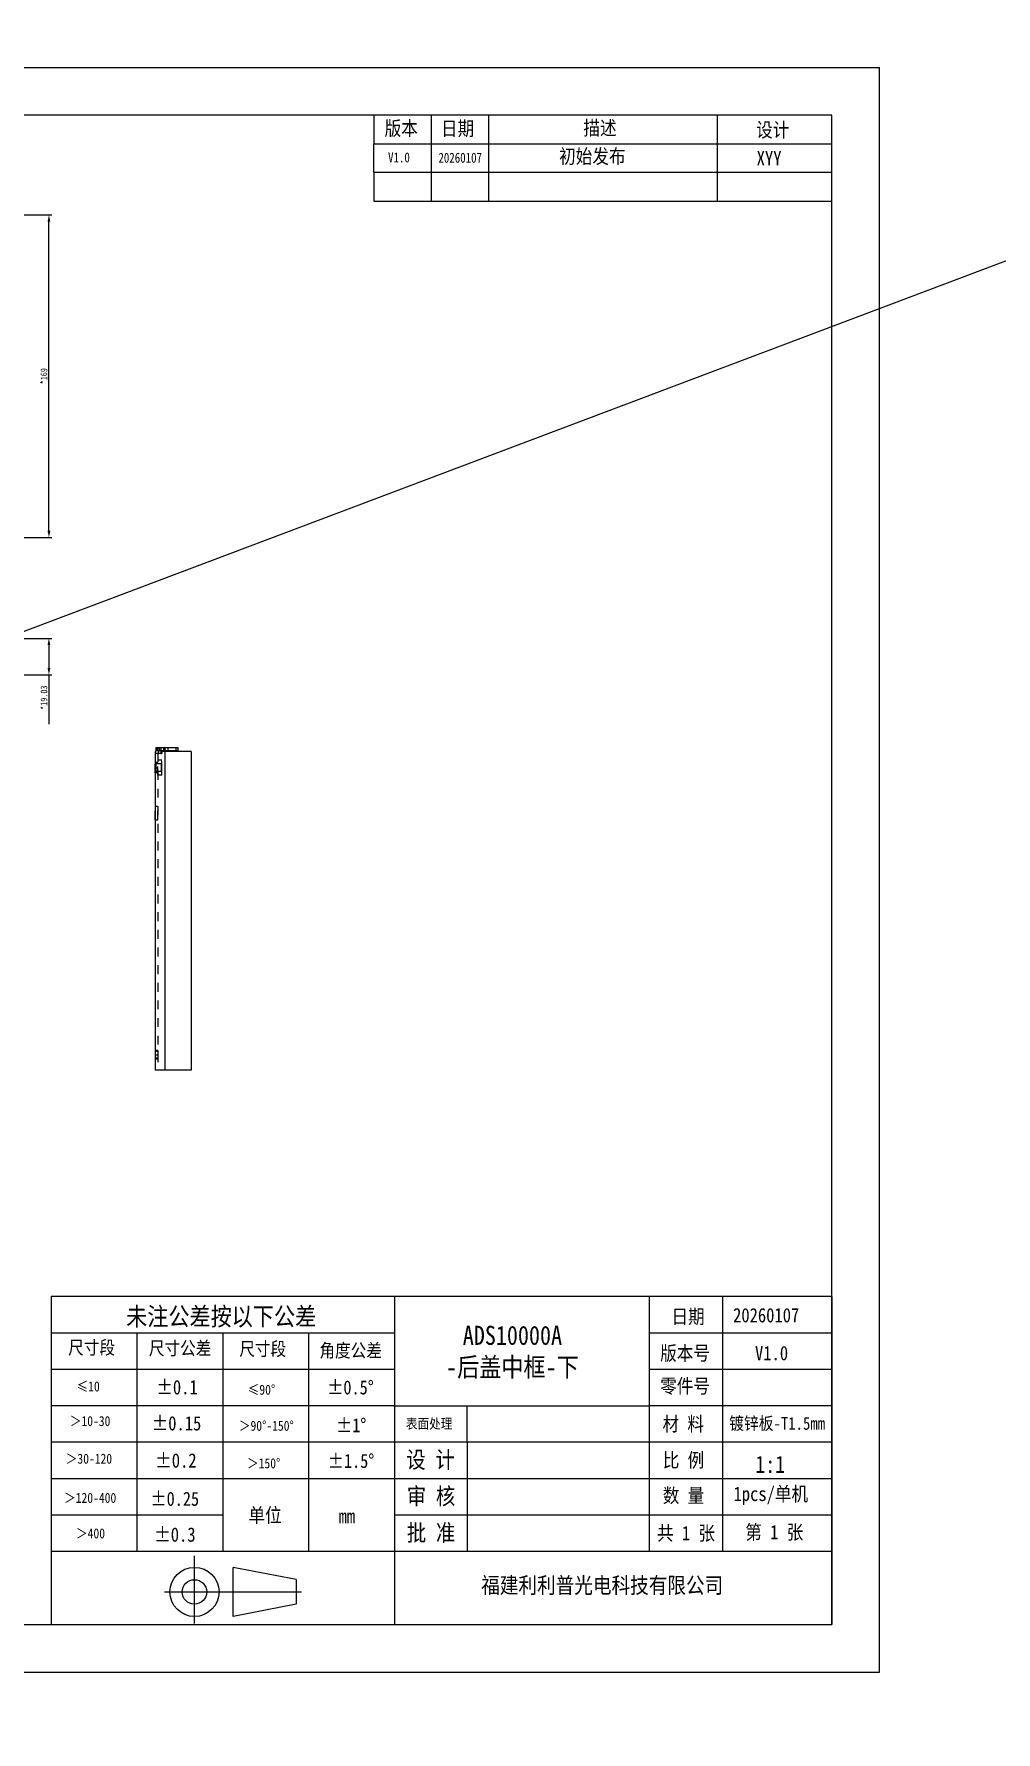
# Model space of a CAD drawing. Header units: millimetres. Extents: x -177 to 18421, y -5017 to 3255.
# Drawn here: x 8777 to 9282, y 1081 to 1971 of the extents above; entities that cross this region are included whole.
import ezdxf

# ---------------------------------------------------------------- set-up
doc = ezdxf.new("R2010")
doc.units = ezdxf.units.MM
doc.header["$LTSCALE"] = 46.255
doc.header["$PDMODE"] = 3
doc.header["$PDSIZE"] = 8
doc.linetypes.add('HIDDEN', pattern=[0.2, 0.1, -0.1])
doc.layers.get('0').update_dxf_attribs({"linetype": 'CONTINUOUS'})
doc.layers.get('Defpoints').update_dxf_attribs({"linetype": 'CONTINUOUS'})
doc.layers.add('02___PRT_ALL_AXES', color=7, linetype='CONTINUOUS')
doc.layers.add('DEFAULT_2', color=8, linetype='HIDDEN')
doc.styles.get("Standard").update_dxf_attribs({"font": 'txt', "width": 0.85})
doc.styles.add('TEXTSTYLE_1', font='gdt', dxfattribs={"width": 0.8})
doc.dimstyles.new('DIMSTYLE_1', dxfattribs={"dimtxt": 3.5, "dimasz": 3.5, "dimexe": 1.5, "dimexo": 1, "dimgap": 0.875, "dimtad": 1, "dimdsep": 46, "dimtxsty": 'Standard', "dimblk": '_FILLED', "dimcen": 0.09, "dimadec": 0, "dimazin": 0, "dimtp": 0.01, "dimtm": 0.01, "dimtfac": 1, "dimtofl": 0, "dimtmove": 0, "dimatfit": 3, "dimldrblk": '_FILLED', "dimfxl": 0, "dimtolj": 1, "dimarcsym": 0})

# ---------------------------------------------------------------- blocks, each defined once
blk = doc.blocks.new('_FILLED')
at = {"color": 0, "linetype": 'ByBlock'}
blk.add_solid([(0, 0), (-1, 0.21), (-1, -0.21)], dxfattribs=at)
blk = doc.blocks.new('*D117')
at = {"color": 0, "linetype": 'Continuous', "lineweight": -2, "transparency": 16777216}
for p, q in [((8769.42, 1653.76), (8786.75, 1653.76)), ((8785.25, 1650.26), (8785.25, 1638.23)), ((8764.22, 1634.73), (8786.75, 1634.73)), ((8785.25, 1634.73), (8785.25, 1608.75))]:
    blk.add_line(p, q, dxfattribs=at)
at = {"layer": 'Defpoints', "color": 0, "linetype": 'Continuous', "transparency": 16777216}
for p in [(8768.42, 1653.76), (8785.25, 1653.76), (8763.22, 1634.73)]:
    blk.add_point(p, dxfattribs=at)
at = {"color": 0, "linetype": 'Continuous', "lineweight": -2, "transparency": 16777216, "xscale": 3.5, "yscale": 3.5, "zscale": 3.5}
for p, rotation in [((8785.25, 1653.76), 90), ((8785.25, 1634.73), 270)]:
    blk.add_blockref('_FILLED', p, dxfattribs=dict(at, rotation=rotation))
at = {"color": 0, "linetype": 'Continuous', "transparency": 16777216, "insert": (8780.87, 1629.07), "char_height": 3.5, "width": 25.5, "attachment_point": 3, "rotation": 90}
blk.add_mtext('\\A1;*19.03', dxfattribs=at)
blk = doc.blocks.new('*D118')
at = {"color": 0, "linetype": 'Continuous', "lineweight": -2, "transparency": 16777216}
for p, q in [((8764.22, 1875.67), (8786.75, 1875.67)), ((8785.25, 1710.17), (8785.25, 1872.17)), ((8753.92, 1706.67), (8786.75, 1706.67))]:
    blk.add_line(p, q, dxfattribs=at)
at = {"layer": 'Defpoints', "color": 0, "linetype": 'Continuous', "transparency": 16777216}
for p in [(8763.22, 1875.67), (8785.25, 1875.67), (8752.92, 1706.67)]:
    blk.add_point(p, dxfattribs=at)
at = {"color": 0, "linetype": 'Continuous', "lineweight": -2, "transparency": 16777216, "xscale": 3.5, "yscale": 3.5, "zscale": 3.5}
for p, rotation in [((8785.25, 1875.67), 90), ((8785.25, 1706.67), 270)]:
    blk.add_blockref('_FILLED', p, dxfattribs=dict(at, rotation=rotation))
at = {"color": 0, "linetype": 'Continuous', "transparency": 16777216, "insert": (8780.87, 1791.17), "char_height": 3.5, "width": 17, "attachment_point": 2, "rotation": 90}
blk.add_mtext('\\A1;*169', dxfattribs=at)

msp = doc.modelspace()

# ---------------------------------------------------------------- linework, layer by layer
for p, q in [((11895.066, 2835.974), (3572.303, -305.175)), ((8985.576, 1927.998), (8985.576, 1882.998)), ((9015.576, 1927.998), (9015.576, 1882.998)), ((9135.576, 1927.998), (9135.576, 1882.998)), ((9195.576, 1308.799), (8786.38, 1308.799)), ((8786.38, 1308.799), (8786.38, 1136.998)), ((8966.38, 1308.799), (8966.38, 1136.998)), ((9099.94, 1308.799), (9099.94, 1175.176)), ((9138.309, 1308.799), (9138.309, 1175.812)), ((9195.576, 1308.799), (9195.576, 1136.998)), ((8966.38, 1289.71), (8786.38, 1289.71)), ((8831.38, 1289.71), (8831.38, 1175.202)), ((8876.38, 1289.71), (8876.38, 1175.202)), ((8921.38, 1289.71), (8921.38, 1175.202)), ((9195.576, 1289.71), (9099.94, 1289.71)), ((8966.38, 1270.621), (8786.38, 1270.621)), ((9195.576, 1270.621), (9099.94, 1270.621)), ((8966.38, 1251.532), (8786.38, 1251.532)), ((8966.38, 1251.532), (9099.94, 1251.532)), ((9004.558, 1232.443), (9004.558, 1251.532)), ((9195.576, 1251.532), (9099.94, 1251.532)), ((8966.38, 1232.443), (8786.38, 1232.443)), ((9195.576, 1232.443), (8966.38, 1232.443)), ((9004.558, 1232.443), (9004.558, 1175.176)), ((9195.576, 1213.354), (8786.38, 1213.354)), ((8876.38, 1194.291), (8786.38, 1194.291)), ((9195.576, 1194.265), (8966.38, 1194.265)), ((8966.38, 1175.202), (8786.38, 1175.202)), ((9195.576, 1175.176), (8966.38, 1175.176)), ((8914.814, 1160.445), (8881.738, 1166.88)), ((8914.814, 1160.445), (8914.814, 1147.574)), ((8914.814, 1147.574), (8881.738, 1141.139)), ((8786.38, 1136.998), (9195.576, 1136.998))]:
    msp.add_line(p, q)
at = {"color": 7, "linetype": 'Continuous'}
for p, q in [((8031.576, 1952.998), (9220.576, 1952.998)), ((9220.576, 1111.998), (9220.576, 1952.998)), ((8841.349, 1596.498), (8841.349, 1594.998)), ((8841.349, 1594.998), (8852.849, 1594.998)), ((8846.049, 1596.498), (8846.049, 1594.998)), ((8851.849, 1596.498), (8851.849, 1594.998)), ((8852.849, 1596.498), (8852.849, 1594.998)), ((8031.576, 1111.998), (9220.576, 1111.998))]:
    msp.add_line(p, q, dxfattribs=at)
at = {"color": 3, "linetype": 'Continuous'}
for p, q in [((8840.849, 1593.498), (8840.849, 1427.498)), ((8843.849, 1593.498), (8840.849, 1593.498)), ((8841.349, 1596.498), (8852.849, 1596.498)), ((8843.849, 1594.498), (8843.849, 1593.498)), ((8859.883, 1594.498), (8843.849, 1594.498)), ((8846.049, 1594.498), (8846.049, 1427.498)), ((8859.883, 1594.498), (8859.883, 1427.498)), ((8859.883, 1427.498), (8840.849, 1427.498))]:
    msp.add_line(p, q, dxfattribs=at)
at = {"lineweight": -3}
for p, q in [((8861.528, 1137.559), (8861.528, 1172.911)), ((8881.738, 1141.139), (8881.738, 1166.88)), ((8845.818, 1154.009), (8917.604, 1154.009))]:
    msp.add_line(p, q, dxfattribs=at)
at = {"color": 7, "linetype": 'Continuous'}
msp.add_lwpolyline([(8056.576, 1136.998), (9195.576, 1136.998), (9195.576, 1927.998), (8056.576, 1927.998)], close=True, dxfattribs=at)
for points in [[(9195.576, 1897.998), (8955.576, 1897.998), (8955.576, 1882.998), (9195.576, 1882.998), (9195.576, 1927.998), (8955.576, 1927.998), (8955.576, 1912.998)], [(8955.576, 1897.998), (8955.576, 1912.998), (9195.576, 1912.998)]]:
    msp.add_lwpolyline(points)
at = {"lineweight": -3}
for radius in [12.871, 6.435]:
    msp.add_circle((8861.528, 1154.009), radius, dxfattribs=at)
at = {"color": 3, "linetype": 'Continuous'}
msp.add_arc((8843.849, 1593.498), 3, 148.125227, 180, dxfattribs=at)
at = {"color": 7, "linetype": 'Continuous'}
msp.add_arc((8843.849, 1593.498), 1.5, 101.462832, 180, dxfattribs=at)
at = {"layer": '02___PRT_ALL_AXES', "color": 8, "linetype": 'HIDDEN'}
for p, q in [((8843.099, 1596.498), (8843.099, 1594.998)), ((8843.099, 1596.498), (8847.599, 1596.498)), ((8843.099, 1594.998), (8847.599, 1594.998)), ((8845.349, 1596.498), (8845.349, 1594.998)), ((8847.599, 1596.498), (8847.599, 1594.998)), ((8840.849, 1588.698), (8840.849, 1583.298)), ((8842.349, 1588.698), (8840.849, 1588.698)), ((8840.849, 1585.998), (8842.349, 1585.998)), ((8840.979, 1583.308), (8840.979, 1588.688)), ((8841.109, 1588.688), (8840.979, 1588.688)), ((8844.049, 1587.998), (8840.979, 1587.998)), ((8841.109, 1588.688), (8841.109, 1583.308)), ((8841.499, 1588.488), (8841.109, 1588.688)), ((8841.499, 1583.308), (8841.499, 1588.688)), ((8842.349, 1588.688), (8841.499, 1588.688)), ((8842.349, 1582.023), (8842.349, 1589.973)), ((8844.349, 1589.973), (8842.349, 1589.973)), ((8844.349, 1582.023), (8844.349, 1585.998)), ((8842.349, 1583.298), (8840.849, 1583.298)), ((8844.049, 1583.998), (8840.979, 1583.998)), ((8841.109, 1583.308), (8840.979, 1583.308)), ((8841.499, 1583.508), (8841.109, 1583.308)), ((8842.349, 1583.308), (8841.499, 1583.308)), ((8844.349, 1582.023), (8842.349, 1582.023)), ((8840.849, 1558.698), (8840.849, 1565.898)), ((8840.849, 1565.898), (8842.349, 1565.898)), ((8840.849, 1558.698), (8842.349, 1558.698)), ((8842.349, 1558.698), (8842.349, 1565.898)), ((8840.849, 1437.748), (8840.849, 1433.248)), ((8842.349, 1437.748), (8840.849, 1437.748)), ((8842.349, 1437.248), (8840.849, 1437.248)), ((8840.849, 1435.498), (8842.349, 1435.498)), ((8842.349, 1433.748), (8840.849, 1433.748)), ((8842.349, 1433.248), (8840.849, 1433.248)), ((8842.349, 1437.748), (8842.349, 1433.248))]:
    msp.add_line(p, q, dxfattribs=at)
at = {"layer": 'DEFAULT_2', "color": 8, "linetype": 'HIDDEN'}
for p, q in [((8842.349, 1594.998), (8842.349, 1596.498)), ((8842.349, 1593.498), (8842.349, 1427.498)), ((8843.849, 1596.498), (8843.849, 1594.998)), ((8843.849, 1593.498), (8844.483, 1593.498)), ((8844.483, 1594.498), (8844.483, 1593.498)), ((8844.049, 1587.998), (8844.349, 1588.298)), ((8844.049, 1587.998), (8844.049, 1583.998)), ((8844.299, 1589.216), (8844.299, 1586.69)), ((8844.349, 1589.216), (8844.299, 1589.216)), ((8844.349, 1589.138), (8844.299, 1589.138)), ((8844.349, 1588.931), (8844.299, 1588.931)), ((8844.349, 1588.917), (8844.299, 1588.917)), ((8844.349, 1588.854), (8844.299, 1588.854)), ((8844.349, 1588.752), (8844.299, 1588.752)), ((8844.349, 1588.718), (8844.299, 1588.718)), ((8844.349, 1588.663), (8844.299, 1588.663)), ((8844.349, 1588.66), (8844.299, 1588.66)), ((8844.349, 1588.627), (8844.299, 1588.627)), ((8844.349, 1588.613), (8844.299, 1588.613)), ((8844.349, 1588.58), (8844.299, 1588.58)), ((8844.349, 1588.553), (8844.299, 1588.553)), ((8844.349, 1588.524), (8844.299, 1588.524)), ((8844.349, 1588.514), (8844.299, 1588.514)), ((8844.349, 1588.458), (8844.299, 1588.458)), ((8844.349, 1588.456), (8844.299, 1588.456)), ((8844.349, 1588.451), (8844.299, 1588.451)), ((8844.349, 1588.402), (8844.299, 1588.402)), ((8844.349, 1588.397), (8844.299, 1588.397)), ((8844.349, 1588.391), (8844.299, 1588.391)), ((8844.349, 1588.39), (8844.299, 1588.39)), ((8844.349, 1588.37), (8844.299, 1588.37)), ((8844.349, 1588.356), (8844.299, 1588.356)), ((8844.349, 1588.35), (8844.299, 1588.35)), ((8844.349, 1588.347), (8844.299, 1588.347)), ((8844.349, 1588.327), (8844.299, 1588.327)), ((8844.349, 1588.323), (8844.299, 1588.323)), ((8844.349, 1588.295), (8844.299, 1588.295)), ((8844.349, 1588.292), (8844.299, 1588.292)), ((8844.349, 1588.286), (8844.299, 1588.286)), ((8844.349, 1588.283), (8844.299, 1588.283)), ((8844.349, 1588.258), (8844.299, 1588.258)), ((8844.349, 1588.257), (8844.299, 1588.257)), ((8844.349, 1588.211), (8844.299, 1588.211)), ((8844.349, 1588.18), (8844.299, 1588.18)), ((8844.349, 1588.118), (8844.299, 1588.118)), ((8844.349, 1588.108), (8844.299, 1588.108)), ((8844.349, 1588.046), (8844.299, 1588.046)), ((8844.349, 1587.871), (8844.299, 1587.871)), ((8844.349, 1587.817), (8844.299, 1587.817)), ((8844.349, 1587.798), (8844.299, 1587.798)), ((8844.349, 1587.783), (8844.299, 1587.783)), ((8844.349, 1587.755), (8844.299, 1587.755)), ((8844.349, 1587.721), (8844.299, 1587.721)), ((8844.349, 1587.688), (8844.299, 1587.688)), ((8844.349, 1587.527), (8844.299, 1587.527)), ((8844.349, 1587.441), (8844.299, 1587.441)), ((8844.349, 1587.435), (8844.299, 1587.435)), ((8844.349, 1587.396), (8844.299, 1587.396)), ((8844.349, 1587.386), (8844.299, 1587.386)), ((8844.349, 1587.282), (8844.299, 1587.282)), ((8844.349, 1587.27), (8844.299, 1587.27)), ((8844.349, 1587.199), (8844.299, 1587.199)), ((8844.349, 1586.979), (8844.299, 1586.979)), ((8844.349, 1586.934), (8844.299, 1586.934)), ((8844.349, 1586.886), (8844.299, 1586.886)), ((8844.349, 1586.86), (8844.299, 1586.86)), ((8844.349, 1586.83), (8844.299, 1586.83)), ((8844.349, 1586.716), (8844.299, 1586.716)), ((8844.349, 1586.69), (8844.299, 1586.69)), ((8844.299, 1586.519), (8844.299, 1586.054)), ((8844.349, 1586.519), (8844.299, 1586.519)), ((8844.349, 1586.511), (8844.299, 1586.511)), ((8844.349, 1586.501), (8844.299, 1586.501)), ((8844.349, 1586.479), (8844.299, 1586.479)), ((8844.349, 1586.458), (8844.299, 1586.458)), ((8844.349, 1586.443), (8844.299, 1586.443)), ((8844.349, 1586.44), (8844.299, 1586.44)), ((8844.349, 1586.438), (8844.299, 1586.438)), ((8844.349, 1586.423), (8844.299, 1586.423)), ((8844.349, 1586.411), (8844.299, 1586.411)), ((8844.349, 1586.408), (8844.299, 1586.408)), ((8844.349, 1586.389), (8844.299, 1586.389)), ((8844.349, 1586.379), (8844.299, 1586.379)), ((8844.349, 1586.37), (8844.299, 1586.37)), ((8844.349, 1586.367), (8844.299, 1586.367)), ((8844.349, 1586.366), (8844.299, 1586.366)), ((8844.349, 1586.351), (8844.299, 1586.351)), ((8844.349, 1586.35), (8844.299, 1586.35)), ((8844.349, 1586.34), (8844.299, 1586.34)), ((8844.349, 1586.324), (8844.299, 1586.324)), ((8844.349, 1586.322), (8844.299, 1586.322)), ((8844.349, 1586.316), (8844.299, 1586.316)), ((8844.349, 1586.306), (8844.299, 1586.306)), ((8844.349, 1586.283), (8844.299, 1586.283)), ((8844.349, 1586.26), (8844.299, 1586.26)), ((8844.349, 1586.249), (8844.299, 1586.249)), ((8844.349, 1586.241), (8844.299, 1586.241)), ((8844.349, 1586.231), (8844.299, 1586.231)), ((8844.349, 1586.208), (8844.299, 1586.208)), ((8844.349, 1586.198), (8844.299, 1586.198)), ((8844.349, 1586.192), (8844.299, 1586.192)), ((8844.349, 1586.189), (8844.299, 1586.189)), ((8844.349, 1586.187), (8844.299, 1586.187)), ((8844.349, 1586.172), (8844.299, 1586.172)), ((8844.349, 1586.151), (8844.299, 1586.151)), ((8844.349, 1586.15), (8844.299, 1586.15)), ((8844.349, 1586.147), (8844.299, 1586.147)), ((8844.349, 1586.138), (8844.299, 1586.138)), ((8844.349, 1586.136), (8844.299, 1586.136)), ((8844.349, 1586.134), (8844.299, 1586.134)), ((8844.349, 1586.131), (8844.299, 1586.131)), ((8844.349, 1586.129), (8844.299, 1586.129)), ((8844.349, 1586.119), (8844.299, 1586.119)), ((8844.349, 1586.103), (8844.299, 1586.103)), ((8844.349, 1586.08), (8844.299, 1586.08)), ((8844.349, 1586.074), (8844.299, 1586.074)), ((8844.349, 1586.061), (8844.299, 1586.061)), ((8844.349, 1586.06), (8844.299, 1586.06)), ((8844.349, 1586.055), (8844.299, 1586.055)), ((8844.349, 1586.054), (8844.299, 1586.054)), ((8844.349, 1583.698), (8844.349, 1589.973)), ((8844.049, 1583.998), (8844.349, 1583.698))]:
    msp.add_line(p, q, dxfattribs=at)
for radius, end in [(3, 148.125227), (1.5, 101.462832)]:
    msp.add_arc((8843.849, 1593.498), radius, 90, end, dxfattribs=at)

# ---------------------------------------------------------------- texts
at = {"lineweight": -3, "attachment_point": 5}
for s, insert, char_height, width in [('{\\fSimSun|b0|i0|c134|p54;版本}', (8969.916, 1920.686), 7.5163, 32.26492), ('{\\fSimSun|b0|i0|c134|p54;日期}', (8999.468, 1920.581), 7.5163, 32.26492), ('{\\fSimSun|b0|i0|c134|p54;描述}', (9074.076, 1920.89), 7.5163, 32.26492), ('{\\fSimSun|b0|i0|c134|p54;设计}', (9164.658, 1919.875), 7.5163, 32.26492), ('{\\fSimSun|b0|i0|c134|p54;初始发布}', (9070.085, 1905.995), 7.5163, 49.01933), ('{\\fSimSun|b0|i0|c134|p54;XYY}', (9162.741, 1905.443), 7.5163, 32.26492), ('{\\fSimSun|b0|i0|c134|p54;尺寸段}', (8807.603, 1281.692), 7.05878, 63.16955), ('{\\fSimSun|b0|i0|c134|p54;尺寸公差}', (8854.017, 1281.349), 7.05878, 63.16955), ('{\\fSimSun|b0|i0|c134|p54;尺寸段}', (8897.337, 1281.005), 7.05878, 63.16955), ('{\\fSimSun|b0|i0|c134|p54;角度公差}', (8943.408, 1280.146), 7.05878, 63.16955), ('{\\fSimSun|b0|i0|c134|p54;≤10}', (8805.832, 1261.622), 5.25, 20.4485), ('{\\fSimSun|b0|i0|c0|p54;%%P\\fSimSun|b0|i0|c134|p54;0.1}', (8852.398, 1261.259), 7.5, 40.66211), ('{\\fSimSun|b0|i0|c0|p54;%%P\\fSimSun|b0|i0|c134|p54;0.5\\fSimSun|b0|i0|c0|p54;%%D}', (8943.299, 1261.155), 7.35, 40.66211), ('{\\fSimSun|b0|i0|c134|p54;≤90°}', (8896.663, 1259.926), 5.25, 61.41484), ('{\\fSimSun|b0|i0|c134|p54;＞10-30}', (8806.832, 1243.534), 5.25, 32.56221), ('{\\fSimSun|b0|i0|c0|p54;%%P\\fSimSun|b0|i0|c134|p54;0.15}', (8852.109, 1242.344), 7.5, 40.66211), ('{\\fSimSun|b0|i0|c134|p54;＞90°-150°}', (8899.211, 1241.056), 5.25, 42.83625), ('{\\fSimSun|b0|i0|c0|p54;%%P\\fSimSun|b0|i0|c134|p54;1\\fSimSun|b0|i0|c0|p54;%%D}', (8943.671, 1241.379), 7.35, 40.66211), ('{\\fSimSun|b0|i0|c134|p54;＞30-120}', (8806.23, 1223.813), 5.25, 38.82128), ('{\\fSimSun|b0|i0|c0|p54;%%P\\fSimSun|b0|i0|c134|p54;0.2}', (8851.802, 1222.851), 7.5, 40.66211), ('{\\fSimSun|b0|i0|c134|p54;＞150°}', (8897.806, 1221.404), 5.25, 61.41484), ('{\\fSimSun|b0|i0|c0|p54;%%P\\fSimSun|b0|i0|c134|p54;1.5\\fSimSun|b0|i0|c0|p54;%%D}', (8943.604, 1222.631), 7.35, 40.66211), ('{\\fSimSun|b0|i0|c134|p54;＞120-400}', (8806.866, 1203.283), 5.25, 38.60023), ('{\\fSimSun|b0|i0|c0|p54;%%P\\fSimSun|b0|i0|c134|p54;0.25}', (8851.198, 1202.769), 7.35, 40.66211), ('{\\fSimSun|b0|i0|c134|p54;＞400}', (8807.048, 1184.648), 5.25, 61.41484), ('{\\fSimSun|b0|i0|c0|p54;%%P\\fSimSun|b0|i0|c134|p54;0.3}', (8851.282, 1184.024), 7.5, 40.66211)]:
    msp.add_mtext(s, dxfattribs=dict(at, insert=insert, char_height=char_height, width=width))
at = {"insert": (8963.01, 1908.48), "char_height": 5.25, "width": 18.95171, "attachment_point": 1, "style": 'TEXTSTYLE_1'}
msp.add_mtext('{\\fSimSun|b0|i0|c0|p2;V1.0}', dxfattribs=at)
at = {"color": 0, "insert": (8989.4, 1908.321), "char_height": 5.25, "width": 28.21107, "attachment_point": 1, "style": 'TEXTSTYLE_1'}
msp.add_mtext('{\\fSimSun|b0|i0|c134|p54;20260107}', dxfattribs=at)
for s, insert, char_height, width, attachment_point in [('{\\f宋体|b0|i0|c134|p54;未注公差按以下公差}', (8875.537, 1297.855), 9.5445, 169.57989, 5), ('{\\fSimSun|b0|i0|c134|p54;日期}', (9120.252, 1297.926), 7.5, 56.7, 5), ('{\\fSimSun|b0|i0|c0|p54;202\\fSimSun|b0|i0|c134|p54;60107}', (9143.861, 1302.809), 7.5, 47.64523, 1), ('{\\fSimSun|b0|i0|c134|p54;ADS10000A\\P-后盖中框-下}', (9028.197, 1279.617), 10, 104.15153, 5), ('{\\fSimSun|b0|i0|c134|p54;版本号}', (9118.702, 1278.73), 7.5, 56.7, 5), ('{\\fSimSun|b0|i0|c0|p2;V\\fSimSun|b0|i0|c134|p2;1.0}', (9155.359, 1282.933), 7.5, 47.64523, 1), ('{\\fSimSun|b0|i0|c134|p54;零件号}', (9118.701, 1261.508), 7.5, 57.267, 5), ('{\\fSimSun|b0|i0|c134|p54;材 料}', (9117.753, 1241.67), 7.5, 57.267, 5), ('{\\fSimSun|b0|i0|c134|p54;镀锌板-T1.5mm}', (9166.944, 1241.981), 6.6813, 57.267, 5), ('{\\fSimSun|b0|i0|c134|p54;表面处理}', (8984.556, 1241.918), 5.25, 37.6936, 5), ('{\\fSimSun|b0|i0|c134|p54;设 计}', (8985.275, 1222.817), 8.78094, 37.6936, 5), ('{\\fSimSun|b0|i0|c134|p54;比 例}', (9117.884, 1222.71), 7.5, 57.267, 5), ('{\\f宋体|b0|i0|c134|p54;审 核}', (8985.547, 1203.767), 8.78094, 38.178, 5), ('{\\fSimSun|b0|i0|c134|p54;数 量}', (9117.877, 1204.124), 7.5, 81, 5), ('{\\fSimSun|b0|i0|c134|p54;1pcs/单机}', (9163.646, 1204.349), 7.5, 57.267, 5), ('{\\fSimSun|b0|i0|c134|p54;单位}', (8898.567, 1193.839), 7.5, 37.6936, 5), ('{\\fSimSun|b0|i0|c134|p54;mm}', (8941.411, 1193.756), 7.5, 37.6936, 5), ('{\\f宋体|b0|i0|c134|p54;批 准}', (8985.547, 1184.597), 8.78094, 38.178, 5), ('{\\fSimSun|b0|i0|c134|p54;\\H0.85412x;共 1 张\\H1.17079x; }', (9119.196, 1184.399), 8.78094, 38.69293, 5), ('{\\fSimSun|b0|i0|c134|p54;\\H0.85412x;第 1 张\\H1.17079x; }', (9165.477, 1184.916), 8.78094, 41.14746, 5), ('{\\fSimSun|b1|i0|c134|p54;   福建利利普光电科技有限公司}', (9067.961, 1157.05), 8.41825, 188.78327, 5)]:
    msp.add_mtext(s, dxfattribs=dict(insert=insert, char_height=char_height, width=width, attachment_point=attachment_point))
at = {"linetype": 'Continuous', "insert": (9171.125, 1225.407), "char_height": 9, "width": 13.6115, "attachment_point": 3, "line_spacing_factor": 0.9}
msp.add_mtext('{\\fSimSun|b0|i0|c134|p2;1:1}', dxfattribs=at)

# ---------------------------------------------------------------- dimensions: what is measured, and where the dimension line sits
at = {"color": 2, "linetype": 'Continuous'}
for base, p1, p2, picture, middle in [((8785.248, 1875.673), (8752.918, 1706.673), (8763.218, 1875.673), '*D118', (8785.248, 1791.173)), ((8785.248, 1653.761), (8763.218, 1634.727), (8768.418, 1653.761), '*D117', (8785.248, 1616.32))]:
    dim = msp.add_linear_dim(base=base, p1=p1, p2=p2, angle=90, text='*<>', dimstyle='DIMSTYLE_1', dxfattribs=at)
    dim.commit()
    dim.dimension.update_dxf_attribs({"geometry": picture, "text_midpoint": middle, "dimtype": 160})

doc.saveas('drawing.dxf')
